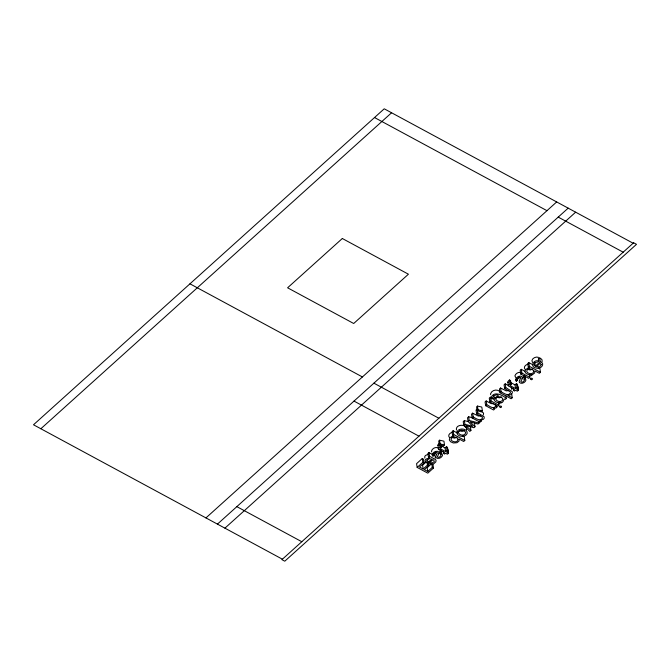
<?xml version="1.0" encoding="UTF-8"?>
<svg xmlns="http://www.w3.org/2000/svg" width="670" height="670" viewBox="0 0 670 670"><rect width="100%" height="100%" fill="white"/><g stroke="black" fill="none" stroke-linecap="round" stroke-linejoin="round"><path stroke-width="1" d="M438.523 449.687L438.666 448.925M447.92 449.453L448.506 453.205L447.393 454.201L445.6 453.238L444.645 454.101L443.582 453.523L444.537 452.66L438.481 448.816L437.904 445.064L439.52 442.996M438.481 448.816L440.106 446.748L439.671 443.934M517.877 386.431L518.454 390.183L517.349 391.188L515.557 390.216L514.594 391.079L513.538 390.501L514.493 389.639L508.438 385.794L507.852 382.042L508.697 380.577L509.476 379.974L510.557 380.56L511.143 384.312L510.406 385.761L515.607 388.642L516.947 387.436L516.361 383.684L515.021 384.89L515.607 388.642M508.438 385.794L510.054 383.726L509.476 379.974M542.097 361.741L542.047 359.857L541.017 358.718L539.719 357.939L538.303 359.204M466.571 429.763C467.694 423.624 455.014 423.867 456.454 430.048M435.224 458.154C436.723 454.587 430.55 454.277 428.951 452.501L427.904 453.456L428.482 457.208C432.217 458.556 424.244 457.844 425.123 461.052L426.187 462.543L428.457 462.811L433.105 459.788L433.775 460.148L434.302 461.731L429.914 464.067L431.07 464.377L433.691 463.816L435.81 461.906L436.078 460.391L435.5 459.553L429.537 456.253L428.951 452.501M525.087 377.202L525.389 376.239M435.709 451.614L435.165 453.255L436.044 454.377M519.116 376.473L518.831 378.743M483.271 415.057L483.606 413.089L480.549 410.919M529.962 374.806L529.819 375.652L530.447 375.996M495.272 404.571L495.566 406.447C493.087 409.638 489.234 405.752 486.763 404.697L486.177 400.945L485.072 401.95L485.649 405.702L493.597 409.998L494.644 409.052C491.361 407.745 496.47 408.968 496.83 407.134L496.537 405.25M40.853 428.75L391.582 112.769M205.95 517.91L556.678 201.938M217.448 524.116L568.177 208.144M224.919 528.153L575.647 212.181M439.579 440.198L438.716 440.977L439.302 444.729L443.322 445.986L444.503 444.922L443.925 441.161L439.579 440.198L440.165 443.95L439.302 444.729M477.45 406.079L476.588 406.858L477.174 410.609L481.194 411.866L482.375 410.802L481.789 407.05L477.45 406.079L478.028 409.839L477.174 410.609M427.041 462.292L427.477 465.106L423.155 469L419.495 467.024L424.051 462.92L423.474 459.159L422.276 458.515L416.572 463.657L417.159 467.409L427.795 473.154L433.498 468.02L432.921 464.268M457.384 433.046L453.113 430.735L452.057 431.689L452.635 435.441L453.984 436.17L451.999 436.438L449.771 438.029L449.31 439.939L450.6 441.748L453.288 442.97L456.923 442.728L459 441.145L459.243 439.084L463.69 441.488L464.804 440.483L464.218 436.731L462.509 435.81M468.221 421.581L464.352 420.618L463.221 421.631L463.807 425.383L469.829 431.413L470.926 430.425L470.348 426.673M473.573 418.03L468.64 416.757L467.518 417.762L468.095 421.522L472.702 426.271L464.93 424.37L463.807 425.383M480.39 415.844L478.288 416.045L472.618 413.164L471.512 414.169L472.09 417.921L480.038 422.209L481.085 421.271L480.792 419.395M493.916 399.069L490.39 397.159L489.276 398.156L489.854 401.916L497.81 406.204L498.916 405.208L498.48 402.394M508.363 390.644L506.202 390.861L500.557 387.997L499.443 389.002L500.021 392.754L511.126 398.75L512.24 397.754L511.662 393.993M508.572 385.652L505.188 383.826L504.075 384.823L504.661 388.583L510.247 391.749L510.465 393.055C508.061 396.615 503.673 393.198 501.135 391.749L500.557 387.997M524.819 371.23L521.285 369.321L520.18 370.317L520.757 374.069L528.705 378.366L529.819 377.369L529.384 374.547M533.044 364.882L528.772 362.571L527.717 363.525L528.295 367.286L529.635 368.006L527.659 368.274L525.422 369.865L524.97 371.783L526.26 373.592L528.948 374.806L532.575 374.564L534.652 372.981L534.903 370.929L539.35 373.324L540.464 372.327L539.878 368.575L538.169 367.646M417.159 467.409L422.862 462.275L422.276 458.515M428.482 457.208L429.537 456.253M452.635 435.441L453.699 434.487L453.113 430.735M468.095 421.522L469.218 420.509L479.092 423.063L478.807 421.187M472.09 417.921L473.204 416.916L472.618 413.164M476.621 413.834L477.735 412.837L477.149 409.085L476.043 410.082L476.621 413.834L482.258 417.025L482.467 418.289C480.055 421.815 475.733 418.298 473.204 416.916M485.649 405.702L486.763 404.697M489.854 401.916L490.968 400.911L490.39 397.159M500.021 392.754L501.135 391.749M504.661 388.583L505.766 387.578L505.188 383.826M520.757 374.069L521.871 373.073L521.285 369.321M528.295 367.286L529.359 366.331L528.772 362.571M426.179 461.998L422.577 465.24L423.155 469M434.051 455.407L432.937 456.412L432.083 454.771C432.786 452.133 436.698 450.022 438.992 452.074L439.101 453.439L437.384 456.555L437.786 457.183L439.009 457.283L440.852 455.96L440.039 450.793L441.103 449.83L441.689 453.59L442.569 455.131C441.991 457.727 438.121 459.612 436.003 457.635L435.843 456.253L437.435 452.778L435.86 452.434L434.428 453.272L433.632 454.453L434.051 455.407L433.766 453.531M523.446 375.652L524.459 380.284L523.103 381.866L521.763 382.202L520.791 381.414L522.508 378.299L522.391 376.934C520.104 374.882 516.193 376.992 515.49 379.63L516.344 381.272L517.458 380.267L517.173 378.391M532.508 362.495C530.163 359.304 535.431 356.164 538.278 357.278L538.864 361.038L537.767 362.026L535.514 362.428L534.166 363.768L534.4 365.418L535.355 366.138L540.296 361.691L539.719 357.939M446.413 446.706L446.991 450.458L445.651 451.664L445.073 447.912L446.413 446.706L447.476 447.275L448.054 451.027L446.714 452.233L448.506 453.205M440.625 454.545L441.689 453.59M524.024 379.404L525.096 378.45L524.66 375.627M428.222 462.928L428.658 465.742L424.336 469.637L427.753 471.479L432.309 467.375L431.723 463.623M430.969 464.302L427.167 467.727L427.753 471.479M474.419 423.005L474.996 426.757L473.925 427.72L465.851 425.634L470.926 430.425M479.092 423.063L477.995 424.051L470.08 421.824L474.996 426.757M506.403 398.457L505.347 399.412C503.254 397.377 504.167 403.307 500.817 402.687C498.329 403.173 495.08 402.209 494.1 399.672A4.028 2.839 -8.8 0 1 494.56 397.787C503.22 394.739 493.891 393.24 492.768 397.712L493.003 398.147L491.847 399.186L491.152 397.519C493.932 390.602 502.684 395.141 506.403 398.457L505.967 395.643M516.361 383.684L517.424 384.253L518.002 388.005L516.662 389.211L518.454 390.183M510.046 380.97L510.557 380.56M440.751 444.52L441.187 447.334L440.458 448.783L445.651 451.664M532.549 369.086L530.297 369.974L527.633 369.329M501.621 396.95L499.393 397.829L496.755 397.184M456.89 437.25L454.637 438.138L451.974 437.493M464.402 430.483L462.124 431.421L459.453 430.751M521.838 378.382L523.672 377.068L523.806 376.054M438.431 453.531L440.265 452.208L440.039 450.793M499.803 402.327L498.857 402.921L499.544 403.834M493.706 403.759L491.102 403.6L486.177 400.945M528.035 364.304C525.749 364.413 523.077 367.177 525.054 369.262M452.376 432.46C450.098 432.569 447.418 435.332 449.394 437.426M428.281 454.235L425.584 455.432L424.805 456.379L424.805 458.121M478.028 409.839L482.375 410.802M440.165 443.95L444.503 444.922M538.864 361.038C533.404 358.936 529.56 367.445 536.427 368.056C540.506 369.798 545.916 363.626 540.296 361.691M521.151 372.671C518.722 371.607 515.599 373.441 514.903 375.878L515.758 377.52M633.125 243.227L384.228 108.8L33.5 424.78L282.397 559.199M374.53 117.543L546.971 210.673M558.219 217.105L623.175 252.188M534.702 362.344L535.355 366.138M529.359 366.331L540.464 372.327M521.871 373.073L529.819 377.369M510.247 382.31L515.021 384.89M510.054 383.726L511.143 384.312M516.947 387.436L518.002 388.005M505.766 387.578L512.181 391.573A3.241 2.286 -8.8 0 1 512.165 393.072C510.532 397.226 503.103 393.19 512.24 397.754M499.812 391.464C496.897 388.826 491.83 390.041 490.574 393.767L490.658 394.68M490.968 400.911L498.916 405.208M495.566 406.447L496.83 407.134M477.735 412.837L484.192 416.841L484.175 418.298L483.371 419.32L479.82 420.551L481.085 421.271M189.962 283.82L362.411 376.95M373.902 383.165L438.858 418.239M453.699 434.487L464.804 440.483M440.299 445.332L445.073 447.912M440.106 446.748L441.187 447.334M446.991 450.458L448.054 451.027M354.003 401.087L418.959 436.17M422.862 462.275L424.051 462.92M432.309 467.375L433.498 468.02M427.477 465.106L428.658 465.742M236.845 506.637L301.802 541.72M438.406 448.314C436.12 446.27 432.209 448.381 431.505 451.019L431.664 451.923M525.096 378.45L525.975 379.991C525.397 382.587 521.528 384.471 519.409 382.495L519.242 381.113L520.841 377.637L519.267 377.294L517.835 378.131L517.031 379.312L517.458 380.267M494.192 397.134L493.522 395.92M511.302 387.369L511.604 387.821A3.241 2.286 -8.8 0 1 511.587 389.312M507.852 382.042L508.212 382.671M437.904 445.064L438.255 445.692M516.051 379.396L516.344 381.272M513.245 388.625L513.538 390.501M468.64 416.757L469.218 420.509M464.352 420.618L464.93 424.37M443.289 451.647L443.582 453.523M430.693 461.228L430.978 463.104M429.621 462.191L429.914 464.067M500.205 402.327A1.08 0.762 -8.8 0 1 500.9 403.24M531.109 374.488A1.08 0.762 -8.8 0 1 531.586 375.686M458.113 439.26C458.087 442.895 452.066 442.46 450.994 439.604C451.052 435.994 457.041 436.413 458.113 439.26M533.772 371.105C533.739 374.739 527.726 374.304 526.654 371.448C526.712 367.83 532.692 368.249 533.772 371.105M495.85 398.457L495.8 399.328C496.889 402.159 502.818 402.561 502.869 398.96C501.721 396.397 497.224 395.794 495.85 398.457M541.268 364.639L539.652 366.75L536.377 366.691L540.162 363.282L541.268 364.639M499.435 406.682L500.532 407.595A1.08 0.762 -8.8 0 0 501.529 406.698A1.08 0.762 -8.8 0 0 500.381 406.079L499.435 406.682M530.339 378.835L531.436 379.756A1.08 0.762 -8.8 0 0 532.432 378.86A1.08 0.762 -8.8 0 0 531.285 378.24L530.339 378.835M458.515 431.982L458.439 432.87C459.628 435.81 465.499 436.128 465.717 432.468C464.436 429.889 459.997 429.185 458.515 431.982M456.999 431.815C456.153 436.999 465.332 437.945 467.149 433.524C468.003 428.339 458.824 427.393 456.999 431.815M427.016 460.148L426.907 461.153L428.607 461.638L432.091 459.235L429.478 458.623L427.016 460.148M342.32 238.503L287.597 287.798L353.701 323.501L408.424 274.206L342.32 238.503M633.627 242.774L281.903 559.651L284.775 561.2L636.5 244.324L633.627 242.774"/></g></svg>
